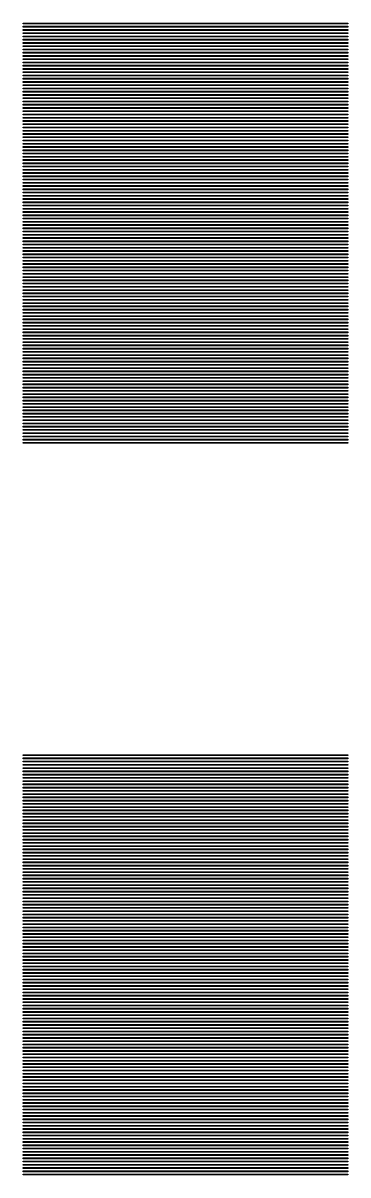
# Model space of a CAD drawing. Extents: x -21 to 129, y -39 to 111.
# Drawn here: x 25 to 29, y 1.92 to 16.09 of the extents above; entities that cross this region are included whole.
import ezdxf

# ---------------------------------------------------------------- set-up
doc = ezdxf.new("R2010")
doc.units = 0

msp = doc.modelspace()

# ---------------------------------------------------------------- linework, layer by layer
for p, q in [((25, 16.075), (25, 16.085)), ((25, 16.085), (29, 16.085)), ((29, 16.075), (25, 16.075)), ((25, 16.035), (25, 16.045)), ((25, 16.045), (29, 16.045)), ((29, 16.035), (25, 16.035)), ((29, 16.085), (29, 16.075)), ((29, 16.045), (29, 16.035)), ((25, 15.995), (25, 16.005)), ((25, 16.005), (29, 16.005)), ((29, 15.995), (25, 15.995)), ((25, 15.955), (25, 15.965)), ((25, 15.965), (29, 15.965)), ((29, 15.955), (25, 15.955)), ((25, 15.915), (25, 15.925)), ((25, 15.925), (29, 15.925)), ((29, 15.915), (25, 15.915)), ((25, 15.875), (25, 15.885)), ((25, 15.885), (29, 15.885)), ((29, 15.875), (25, 15.875)), ((29, 16.005), (29, 15.995)), ((29, 15.965), (29, 15.955)), ((29, 15.925), (29, 15.915)), ((29, 15.885), (29, 15.875)), ((25, 15.835), (25, 15.845)), ((25, 15.845), (29, 15.845)), ((29, 15.835), (25, 15.835)), ((25, 15.795), (25, 15.805)), ((25, 15.805), (29, 15.805)), ((29, 15.795), (25, 15.795)), ((25, 15.755), (25, 15.765)), ((25, 15.765), (29, 15.765)), ((29, 15.755), (25, 15.755)), ((29, 15.845), (29, 15.835)), ((29, 15.805), (29, 15.795)), ((29, 15.765), (29, 15.755)), ((25, 15.715), (25, 15.725)), ((25, 15.725), (29, 15.725)), ((29, 15.715), (25, 15.715)), ((25, 15.675), (25, 15.685)), ((25, 15.685), (29, 15.685)), ((29, 15.675), (25, 15.675)), ((25, 15.635), (25, 15.645)), ((25, 15.645), (29, 15.645)), ((29, 15.635), (25, 15.635)), ((25, 15.595), (25, 15.605)), ((25, 15.605), (29, 15.605)), ((29, 15.595), (25, 15.595)), ((29, 15.725), (29, 15.715)), ((29, 15.685), (29, 15.675)), ((29, 15.645), (29, 15.635)), ((29, 15.605), (29, 15.595)), ((25, 15.555), (25, 15.565)), ((25, 15.565), (29, 15.565)), ((29, 15.555), (25, 15.555)), ((25, 15.515), (25, 15.525)), ((25, 15.525), (29, 15.525)), ((29, 15.515), (25, 15.515)), ((25, 15.475), (25, 15.485)), ((25, 15.485), (29, 15.485)), ((29, 15.475), (25, 15.475)), ((29, 15.565), (29, 15.555)), ((29, 15.525), (29, 15.515)), ((29, 15.485), (29, 15.475)), ((25, 15.435), (25, 15.445)), ((25, 15.445), (29, 15.445)), ((29, 15.435), (25, 15.435)), ((25, 15.395), (25, 15.405)), ((25, 15.405), (29, 15.405)), ((29, 15.395), (25, 15.395)), ((25, 15.355), (25, 15.365)), ((25, 15.365), (29, 15.365)), ((29, 15.355), (25, 15.355)), ((25, 15.315), (25, 15.325)), ((25, 15.325), (29, 15.325)), ((29, 15.315), (25, 15.315)), ((29, 15.445), (29, 15.435)), ((29, 15.405), (29, 15.395)), ((29, 15.365), (29, 15.355)), ((29, 15.325), (29, 15.315)), ((25, 15.275), (25, 15.285)), ((25, 15.285), (29, 15.285)), ((29, 15.275), (25, 15.275)), ((25, 15.235), (25, 15.245)), ((25, 15.245), (29, 15.245)), ((29, 15.235), (25, 15.235)), ((25, 15.195), (25, 15.205)), ((25, 15.205), (29, 15.205)), ((29, 15.195), (25, 15.195)), ((25, 15.155), (25, 15.165)), ((25, 15.165), (29, 15.165)), ((29, 15.285), (29, 15.275)), ((29, 15.245), (29, 15.235)), ((29, 15.205), (29, 15.195)), ((29, 15.165), (29, 15.155)), ((29, 15.155), (25, 15.155)), ((25, 15.115), (25, 15.125)), ((25, 15.125), (29, 15.125)), ((29, 15.115), (25, 15.115)), ((25, 15.075), (25, 15.085)), ((25, 15.085), (29, 15.085)), ((29, 15.075), (25, 15.075)), ((25, 15.035), (25, 15.045)), ((25, 15.045), (29, 15.045)), ((29, 15.035), (25, 15.035)), ((29, 15.125), (29, 15.115)), ((29, 15.085), (29, 15.075)), ((29, 15.045), (29, 15.035)), ((25, 14.995), (25, 15.005)), ((25, 15.005), (29, 15.005)), ((29, 14.995), (25, 14.995)), ((25, 14.955), (25, 14.965)), ((25, 14.965), (29, 14.965)), ((29, 14.955), (25, 14.955)), ((25, 14.915), (25, 14.925)), ((25, 14.925), (29, 14.925)), ((29, 14.915), (25, 14.915)), ((25, 14.875), (25, 14.885)), ((25, 14.885), (29, 14.885)), ((29, 15.005), (29, 14.995)), ((29, 14.965), (29, 14.955)), ((29, 14.925), (29, 14.915)), ((29, 14.885), (29, 14.875)), ((29, 14.875), (25, 14.875)), ((25, 14.835), (25, 14.845)), ((25, 14.845), (29, 14.845)), ((29, 14.835), (25, 14.835)), ((25, 14.795), (25, 14.805)), ((25, 14.805), (29, 14.805)), ((29, 14.795), (25, 14.795)), ((25, 14.755), (25, 14.765)), ((25, 14.765), (29, 14.765)), ((29, 14.755), (25, 14.755)), ((29, 14.845), (29, 14.835)), ((29, 14.805), (29, 14.795)), ((29, 14.765), (29, 14.755)), ((25, 14.715), (25, 14.725)), ((25, 14.725), (29, 14.725)), ((29, 14.715), (25, 14.715)), ((25, 14.675), (25, 14.685)), ((25, 14.685), (29, 14.685)), ((29, 14.675), (25, 14.675)), ((25, 14.635), (25, 14.645)), ((25, 14.645), (29, 14.645)), ((29, 14.635), (25, 14.635)), ((25, 14.595), (25, 14.605)), ((25, 14.605), (29, 14.605)), ((29, 14.725), (29, 14.715)), ((29, 14.685), (29, 14.675)), ((29, 14.645), (29, 14.635)), ((29, 14.605), (29, 14.595)), ((29, 14.595), (25, 14.595)), ((25, 14.555), (25, 14.565)), ((25, 14.565), (29, 14.565)), ((29, 14.555), (25, 14.555)), ((25, 14.515), (25, 14.525)), ((25, 14.525), (29, 14.525)), ((29, 14.515), (25, 14.515)), ((25, 14.475), (25, 14.485)), ((25, 14.485), (29, 14.485)), ((29, 14.475), (25, 14.475)), ((29, 14.565), (29, 14.555)), ((29, 14.525), (29, 14.515)), ((29, 14.485), (29, 14.475)), ((25, 14.435), (25, 14.445)), ((25, 14.445), (29, 14.445)), ((29, 14.435), (25, 14.435)), ((25, 14.395), (25, 14.405)), ((25, 14.405), (29, 14.405)), ((29, 14.395), (25, 14.395)), ((25, 14.355), (25, 14.365)), ((25, 14.365), (29, 14.365)), ((29, 14.355), (25, 14.355)), ((25, 14.315), (25, 14.325)), ((25, 14.325), (29, 14.325)), ((29, 14.315), (25, 14.315)), ((29, 14.445), (29, 14.435)), ((29, 14.405), (29, 14.395)), ((29, 14.365), (29, 14.355)), ((29, 14.325), (29, 14.315)), ((25, 14.275), (25, 14.285)), ((25, 14.285), (29, 14.285)), ((29, 14.275), (25, 14.275)), ((25, 14.235), (25, 14.245)), ((25, 14.245), (29, 14.245)), ((29, 14.235), (25, 14.235)), ((25, 14.195), (25, 14.205)), ((25, 14.205), (29, 14.205)), ((29, 14.195), (25, 14.195)), ((29, 14.285), (29, 14.275)), ((29, 14.245), (29, 14.235)), ((29, 14.205), (29, 14.195)), ((25, 14.155), (25, 14.165)), ((25, 14.165), (29, 14.165)), ((29, 14.155), (25, 14.155)), ((25, 14.115), (25, 14.125)), ((25, 14.125), (29, 14.125)), ((29, 14.115), (25, 14.115)), ((25, 14.075), (25, 14.085)), ((25, 14.085), (29, 14.085)), ((29, 14.075), (25, 14.075)), ((25, 14.035), (25, 14.045)), ((25, 14.045), (29, 14.045)), ((29, 14.035), (25, 14.035)), ((29, 14.165), (29, 14.155)), ((29, 14.125), (29, 14.115)), ((29, 14.085), (29, 14.075)), ((29, 14.045), (29, 14.035)), ((25, 13.995), (25, 14.005)), ((25, 14.005), (29, 14.005)), ((29, 13.995), (25, 13.995)), ((25, 13.955), (25, 13.965)), ((25, 13.965), (29, 13.965)), ((29, 13.955), (25, 13.955)), ((25, 13.915), (25, 13.925)), ((25, 13.925), (29, 13.925)), ((29, 13.915), (25, 13.915)), ((29, 14.005), (29, 13.995)), ((29, 13.965), (29, 13.955)), ((29, 13.925), (29, 13.915)), ((25, 13.875), (25, 13.885)), ((25, 13.885), (29, 13.885)), ((29, 13.875), (25, 13.875)), ((25, 13.835), (25, 13.845)), ((25, 13.845), (29, 13.845)), ((29, 13.835), (25, 13.835)), ((25, 13.795), (25, 13.805)), ((25, 13.805), (29, 13.805)), ((29, 13.795), (25, 13.795)), ((25, 13.755), (25, 13.765)), ((25, 13.765), (29, 13.765)), ((29, 13.755), (25, 13.755)), ((29, 13.885), (29, 13.875)), ((29, 13.845), (29, 13.835)), ((29, 13.805), (29, 13.795)), ((29, 13.765), (29, 13.755)), ((25, 13.715), (25, 13.725)), ((25, 13.725), (29, 13.725)), ((29, 13.715), (25, 13.715)), ((25, 13.675), (25, 13.685)), ((25, 13.685), (29, 13.685)), ((29, 13.675), (25, 13.675)), ((25, 13.635), (25, 13.645)), ((25, 13.645), (29, 13.645)), ((29, 13.635), (25, 13.635)), ((25, 13.595), (25, 13.605)), ((25, 13.605), (29, 13.605)), ((29, 13.725), (29, 13.715)), ((29, 13.685), (29, 13.675)), ((29, 13.645), (29, 13.635)), ((29, 13.605), (29, 13.595)), ((29, 13.595), (25, 13.595)), ((25, 13.555), (25, 13.565)), ((25, 13.565), (29, 13.565)), ((29, 13.555), (25, 13.555)), ((25, 13.515), (25, 13.525)), ((25, 13.525), (29, 13.525)), ((29, 13.515), (25, 13.515)), ((25, 13.475), (25, 13.485)), ((25, 13.485), (29, 13.485)), ((29, 13.475), (25, 13.475)), ((29, 13.565), (29, 13.555)), ((29, 13.525), (29, 13.515)), ((29, 13.485), (29, 13.475)), ((25, 13.435), (25, 13.445)), ((25, 13.445), (29, 13.445)), ((29, 13.435), (25, 13.435)), ((25, 13.395), (25, 13.405)), ((25, 13.405), (29, 13.405)), ((29, 13.395), (25, 13.395)), ((25, 13.355), (25, 13.365)), ((25, 13.365), (29, 13.365)), ((29, 13.355), (25, 13.355)), ((25, 13.315), (25, 13.325)), ((25, 13.325), (29, 13.325)), ((29, 13.445), (29, 13.435)), ((29, 13.405), (29, 13.395)), ((29, 13.365), (29, 13.355)), ((29, 13.325), (29, 13.315)), ((29, 13.315), (25, 13.315)), ((25, 13.275), (25, 13.285)), ((25, 13.285), (29, 13.285)), ((29, 13.275), (25, 13.275)), ((25, 13.235), (25, 13.245)), ((25, 13.245), (29, 13.245)), ((29, 13.235), (25, 13.235)), ((25, 13.195), (25, 13.205)), ((25, 13.205), (29, 13.205)), ((29, 13.195), (25, 13.195)), ((29, 13.285), (29, 13.275)), ((29, 13.245), (29, 13.235)), ((29, 13.205), (29, 13.195)), ((25, 13.155), (25, 13.165)), ((25, 13.165), (29, 13.165)), ((29, 13.155), (25, 13.155)), ((25, 13.115), (25, 13.125)), ((25, 13.125), (29, 13.125)), ((29, 13.115), (25, 13.115)), ((25, 13.075), (25, 13.085)), ((25, 13.085), (29, 13.085)), ((29, 13.075), (25, 13.075)), ((25, 13.035), (25, 13.045)), ((25, 13.045), (29, 13.045)), ((29, 13.165), (29, 13.155)), ((29, 13.125), (29, 13.115)), ((29, 13.085), (29, 13.075)), ((29, 13.045), (29, 13.035)), ((29, 13.035), (25, 13.035)), ((25, 12.995), (25, 13.005)), ((25, 13.005), (29, 13.005)), ((29, 12.995), (25, 12.995)), ((25, 12.955), (25, 12.965)), ((25, 12.965), (29, 12.965)), ((29, 12.955), (25, 12.955)), ((25, 12.915), (25, 12.925)), ((25, 12.925), (29, 12.925)), ((29, 12.915), (25, 12.915)), ((29, 13.005), (29, 12.995)), ((29, 12.965), (29, 12.955)), ((29, 12.925), (29, 12.915)), ((25, 12.875), (25, 12.885)), ((25, 12.885), (29, 12.885)), ((29, 12.875), (25, 12.875)), ((25, 12.835), (25, 12.845)), ((25, 12.845), (29, 12.845)), ((29, 12.835), (25, 12.835)), ((25, 12.795), (25, 12.805)), ((25, 12.805), (29, 12.805)), ((29, 12.795), (25, 12.795)), ((25, 12.755), (25, 12.765)), ((25, 12.765), (29, 12.765)), ((29, 12.755), (25, 12.755)), ((29, 12.885), (29, 12.875)), ((29, 12.845), (29, 12.835)), ((29, 12.805), (29, 12.795)), ((29, 12.765), (29, 12.755)), ((25, 12.715), (25, 12.725)), ((25, 12.725), (29, 12.725)), ((29, 12.715), (25, 12.715)), ((25, 12.675), (25, 12.685)), ((25, 12.685), (29, 12.685)), ((29, 12.675), (25, 12.675)), ((25, 12.635), (25, 12.645)), ((25, 12.645), (29, 12.645)), ((29, 12.635), (25, 12.635)), ((29, 12.725), (29, 12.715)), ((29, 12.685), (29, 12.675)), ((29, 12.645), (29, 12.635)), ((25, 12.595), (25, 12.605)), ((25, 12.605), (29, 12.605)), ((29, 12.595), (25, 12.595)), ((25, 12.555), (25, 12.565)), ((25, 12.565), (29, 12.565)), ((29, 12.555), (25, 12.555)), ((25, 12.515), (25, 12.525)), ((25, 12.525), (29, 12.525)), ((29, 12.515), (25, 12.515)), ((25, 12.475), (25, 12.485)), ((25, 12.485), (29, 12.485)), ((29, 12.475), (25, 12.475)), ((29, 12.605), (29, 12.595)), ((29, 12.565), (29, 12.555)), ((29, 12.525), (29, 12.515)), ((29, 12.485), (29, 12.475)), ((25, 12.435), (25, 12.445)), ((25, 12.445), (29, 12.445)), ((29, 12.435), (25, 12.435)), ((25, 12.395), (25, 12.405)), ((25, 12.405), (29, 12.405)), ((29, 12.395), (25, 12.395)), ((25, 12.355), (25, 12.365)), ((25, 12.365), (29, 12.365)), ((29, 12.355), (25, 12.355)), ((29, 12.445), (29, 12.435)), ((29, 12.405), (29, 12.395)), ((29, 12.365), (29, 12.355)), ((25, 12.315), (25, 12.325)), ((25, 12.325), (29, 12.325)), ((29, 12.315), (25, 12.315)), ((25, 12.275), (25, 12.285)), ((25, 12.285), (29, 12.285)), ((29, 12.275), (25, 12.275)), ((25, 12.235), (25, 12.245)), ((25, 12.245), (29, 12.245)), ((29, 12.235), (25, 12.235)), ((25, 12.195), (25, 12.205)), ((25, 12.205), (29, 12.205)), ((29, 12.195), (25, 12.195)), ((29, 12.325), (29, 12.315)), ((29, 12.285), (29, 12.275)), ((29, 12.245), (29, 12.235)), ((29, 12.205), (29, 12.195)), ((25, 12.155), (25, 12.165)), ((25, 12.165), (29, 12.165)), ((29, 12.155), (25, 12.155)), ((25, 12.115), (25, 12.125)), ((25, 12.125), (29, 12.125)), ((29, 12.115), (25, 12.115)), ((25, 12.075), (25, 12.085)), ((25, 12.085), (29, 12.085)), ((29, 12.075), (25, 12.075)), ((25, 12.035), (25, 12.045)), ((25, 12.045), (29, 12.045)), ((29, 12.165), (29, 12.155)), ((29, 12.125), (29, 12.115)), ((29, 12.085), (29, 12.075)), ((29, 12.045), (29, 12.035)), ((29, 12.035), (25, 12.035)), ((25, 11.995), (25, 12.005)), ((25, 12.005), (29, 12.005)), ((29, 11.995), (25, 11.995)), ((25, 11.955), (25, 11.965)), ((25, 11.965), (29, 11.965)), ((29, 11.955), (25, 11.955)), ((25, 11.915), (25, 11.925)), ((25, 11.925), (29, 11.925)), ((29, 11.915), (25, 11.915)), ((29, 12.005), (29, 11.995)), ((29, 11.965), (29, 11.955)), ((29, 11.925), (29, 11.915)), ((25, 11.875), (25, 11.885)), ((25, 11.885), (29, 11.885)), ((29, 11.875), (25, 11.875)), ((25, 11.835), (25, 11.845)), ((25, 11.845), (29, 11.845)), ((29, 11.835), (25, 11.835)), ((25, 11.795), (25, 11.805)), ((25, 11.805), (29, 11.805)), ((29, 11.795), (25, 11.795)), ((25, 11.755), (25, 11.765)), ((25, 11.765), (29, 11.765)), ((29, 11.885), (29, 11.875)), ((29, 11.845), (29, 11.835)), ((29, 11.805), (29, 11.795)), ((29, 11.765), (29, 11.755)), ((29, 11.755), (25, 11.755)), ((25, 11.715), (25, 11.725)), ((25, 11.725), (29, 11.725)), ((29, 11.715), (25, 11.715)), ((25, 11.675), (25, 11.685)), ((25, 11.685), (29, 11.685)), ((29, 11.675), (25, 11.675)), ((25, 11.635), (25, 11.645)), ((25, 11.645), (29, 11.645)), ((29, 11.635), (25, 11.635)), ((29, 11.725), (29, 11.715)), ((29, 11.685), (29, 11.675)), ((29, 11.645), (29, 11.635)), ((25, 11.595), (25, 11.605)), ((25, 11.605), (29, 11.605)), ((29, 11.595), (25, 11.595)), ((25, 11.555), (25, 11.565)), ((25, 11.565), (29, 11.565)), ((29, 11.555), (25, 11.555)), ((25, 11.515), (25, 11.525)), ((25, 11.525), (29, 11.525)), ((29, 11.515), (25, 11.515)), ((25, 11.475), (25, 11.485)), ((25, 11.485), (29, 11.485)), ((29, 11.605), (29, 11.595)), ((29, 11.565), (29, 11.555)), ((29, 11.525), (29, 11.515)), ((29, 11.485), (29, 11.475)), ((29, 11.475), (25, 11.475)), ((25, 11.435), (25, 11.445)), ((25, 11.445), (29, 11.445)), ((29, 11.435), (25, 11.435)), ((25, 11.395), (25, 11.405)), ((25, 11.405), (29, 11.405)), ((29, 11.395), (25, 11.395)), ((25, 11.355), (25, 11.365)), ((25, 11.365), (29, 11.365)), ((29, 11.355), (25, 11.355)), ((29, 11.445), (29, 11.435)), ((29, 11.405), (29, 11.395)), ((29, 11.365), (29, 11.355)), ((25, 11.315), (25, 11.325)), ((25, 11.325), (29, 11.325)), ((29, 11.315), (25, 11.315)), ((25, 11.275), (25, 11.285)), ((25, 11.285), (29, 11.285)), ((29, 11.275), (25, 11.275)), ((25, 11.235), (25, 11.245)), ((25, 11.245), (29, 11.245)), ((29, 11.235), (25, 11.235)), ((25, 11.195), (25, 11.205)), ((25, 11.205), (29, 11.205)), ((29, 11.195), (25, 11.195)), ((29, 11.325), (29, 11.315)), ((29, 11.285), (29, 11.275)), ((29, 11.245), (29, 11.235)), ((29, 11.205), (29, 11.195)), ((25, 11.155), (25, 11.165)), ((25, 11.165), (29, 11.165)), ((29, 11.155), (25, 11.155)), ((25, 11.115), (25, 11.125)), ((25, 11.125), (29, 11.125)), ((29, 11.115), (25, 11.115)), ((25, 11.075), (25, 11.085)), ((25, 11.085), (29, 11.085)), ((29, 11.075), (25, 11.075)), ((29, 11.165), (29, 11.155)), ((29, 11.125), (29, 11.115)), ((29, 11.085), (29, 11.075)), ((25, 11.035), (25, 11.045)), ((25, 11.045), (29, 11.045)), ((29, 11.035), (25, 11.035)), ((25, 10.995), (25, 11.005)), ((25, 11.005), (29, 11.005)), ((29, 10.995), (25, 10.995)), ((25, 10.955), (25, 10.965)), ((25, 10.965), (29, 10.965)), ((29, 10.955), (25, 10.955)), ((25, 10.915), (25, 10.925)), ((25, 10.925), (29, 10.925)), ((29, 10.915), (25, 10.915)), ((29, 11.045), (29, 11.035)), ((29, 11.005), (29, 10.995)), ((29, 10.965), (29, 10.955)), ((29, 10.925), (29, 10.915)), ((25, 7.075), (25, 7.08499)), ((25, 7.08499), (29, 7.08499)), ((29, 7.075), (25, 7.075)), ((25, 7.03499), (25, 7.045)), ((25, 7.045), (29, 7.045)), ((29, 7.03499), (25, 7.03499)), ((25, 6.995), (25, 7.00499)), ((25, 7.00499), (29, 7.00499)), ((29, 6.995), (25, 6.995)), ((25, 6.95499), (25, 6.965)), ((25, 6.965), (29, 6.965)), ((29, 6.95499), (25, 6.95499)), ((29, 7.08499), (29, 7.075)), ((29, 7.045), (29, 7.03499)), ((29, 7.00499), (29, 6.995)), ((29, 6.965), (29, 6.95499)), ((25, 6.91499), (25, 6.92499)), ((25, 6.92499), (29, 6.92499)), ((29, 6.91499), (25, 6.91499)), ((25, 6.875), (25, 6.88499)), ((25, 6.88499), (29, 6.88499)), ((29, 6.875), (25, 6.875)), ((25, 6.83499), (25, 6.84499)), ((25, 6.84499), (29, 6.84499)), ((29, 6.83499), (25, 6.83499)), ((25, 6.795), (25, 6.80499)), ((25, 6.80499), (29, 6.80499)), ((29, 6.92499), (29, 6.91499)), ((29, 6.88499), (29, 6.875)), ((29, 6.84499), (29, 6.83499)), ((29, 6.80499), (29, 6.795)), ((29, 6.795), (25, 6.795)), ((25, 6.75499), (25, 6.765)), ((25, 6.765), (29, 6.765)), ((29, 6.75499), (25, 6.75499)), ((25, 6.715), (25, 6.72499)), ((25, 6.72499), (29, 6.72499)), ((29, 6.715), (25, 6.715)), ((25, 6.67499), (25, 6.685)), ((25, 6.685), (29, 6.685)), ((29, 6.67499), (25, 6.67499)), ((29, 6.765), (29, 6.75499)), ((29, 6.72499), (29, 6.715)), ((29, 6.685), (29, 6.67499)), ((25, 6.63499), (25, 6.64499)), ((25, 6.64499), (29, 6.64499)), ((29, 6.63499), (25, 6.63499)), ((25, 6.59499), (25, 6.605)), ((25, 6.605), (29, 6.605)), ((29, 6.59499), (25, 6.59499)), ((25, 6.55499), (25, 6.56499)), ((25, 6.56499), (29, 6.56499)), ((29, 6.55499), (25, 6.55499)), ((25, 6.515), (25, 6.52499)), ((25, 6.52499), (29, 6.52499)), ((29, 6.64499), (29, 6.63499)), ((29, 6.605), (29, 6.59499)), ((29, 6.56499), (29, 6.55499)), ((29, 6.52499), (29, 6.515)), ((29, 6.515), (25, 6.515)), ((25, 6.47499), (25, 6.48499)), ((25, 6.48499), (29, 6.48499)), ((29, 6.47499), (25, 6.47499)), ((25, 6.435), (25, 6.44499)), ((25, 6.44499), (29, 6.44499)), ((29, 6.435), (25, 6.435)), ((25, 6.39499), (25, 6.405)), ((25, 6.405), (29, 6.405)), ((29, 6.39499), (25, 6.39499)), ((29, 6.48499), (29, 6.47499)), ((29, 6.44499), (29, 6.435)), ((29, 6.405), (29, 6.39499)), ((25, 6.355), (25, 6.36499)), ((25, 6.36499), (29, 6.36499)), ((29, 6.355), (25, 6.355)), ((25, 6.31499), (25, 6.325)), ((25, 6.325), (29, 6.325)), ((29, 6.31499), (25, 6.31499)), ((25, 6.27499), (25, 6.28499)), ((25, 6.28499), (29, 6.28499)), ((29, 6.27499), (25, 6.27499)), ((25, 6.23499), (25, 6.245)), ((25, 6.245), (29, 6.245)), ((29, 6.23499), (25, 6.23499)), ((29, 6.36499), (29, 6.355)), ((29, 6.325), (29, 6.31499)), ((29, 6.28499), (29, 6.27499)), ((29, 6.245), (29, 6.23499)), ((25, 6.19499), (25, 6.20499)), ((25, 6.20499), (29, 6.20499)), ((29, 6.19499), (25, 6.19499)), ((25, 6.155), (25, 6.16499)), ((25, 6.16499), (29, 6.16499)), ((29, 6.155), (25, 6.155)), ((25, 6.11499), (25, 6.125)), ((25, 6.125), (29, 6.125)), ((29, 6.11499), (25, 6.11499)), ((29, 6.20499), (29, 6.19499)), ((29, 6.16499), (29, 6.155)), ((29, 6.125), (29, 6.11499)), ((25, 6.075), (25, 6.08499)), ((25, 6.08499), (29, 6.08499)), ((29, 6.075), (25, 6.075)), ((25, 6.03499), (25, 6.045)), ((25, 6.045), (29, 6.045)), ((29, 6.03499), (25, 6.03499)), ((25, 5.995), (25, 6.00499)), ((25, 6.00499), (29, 6.00499)), ((29, 5.995), (25, 5.995)), ((25, 5.95499), (25, 5.965)), ((25, 5.965), (29, 5.965)), ((29, 5.95499), (25, 5.95499)), ((29, 6.08499), (29, 6.075)), ((29, 6.045), (29, 6.03499)), ((29, 6.00499), (29, 5.995)), ((29, 5.965), (29, 5.95499)), ((25, 5.91499), (25, 5.92499)), ((25, 5.92499), (29, 5.92499)), ((29, 5.91499), (25, 5.91499)), ((25, 5.875), (25, 5.88499)), ((25, 5.88499), (29, 5.88499)), ((29, 5.875), (25, 5.875)), ((25, 5.83499), (25, 5.84499)), ((25, 5.84499), (29, 5.84499)), ((29, 5.83499), (25, 5.83499)), ((29, 5.92499), (29, 5.91499)), ((29, 5.88499), (29, 5.875)), ((29, 5.84499), (29, 5.83499)), ((25, 5.795), (25, 5.80499)), ((25, 5.80499), (29, 5.80499)), ((29, 5.795), (25, 5.795)), ((25, 5.75499), (25, 5.765)), ((25, 5.765), (29, 5.765)), ((29, 5.75499), (25, 5.75499)), ((25, 5.715), (25, 5.72499)), ((25, 5.72499), (29, 5.72499)), ((29, 5.715), (25, 5.715)), ((25, 5.67499), (25, 5.685)), ((25, 5.685), (29, 5.685)), ((29, 5.67499), (25, 5.67499)), ((29, 5.80499), (29, 5.795)), ((29, 5.765), (29, 5.75499)), ((29, 5.72499), (29, 5.715)), ((29, 5.685), (29, 5.67499)), ((25, 5.63499), (25, 5.64499)), ((25, 5.64499), (29, 5.64499)), ((29, 5.63499), (25, 5.63499)), ((25, 5.59499), (25, 5.605)), ((25, 5.605), (29, 5.605)), ((29, 5.59499), (25, 5.59499)), ((25, 5.55499), (25, 5.56499)), ((25, 5.56499), (29, 5.56499)), ((29, 5.55499), (25, 5.55499)), ((29, 5.64499), (29, 5.63499)), ((29, 5.605), (29, 5.59499)), ((29, 5.56499), (29, 5.55499)), ((25, 5.515), (25, 5.52499)), ((25, 5.52499), (29, 5.52499)), ((29, 5.515), (25, 5.515)), ((25, 5.47499), (25, 5.48499)), ((25, 5.48499), (29, 5.48499)), ((29, 5.47499), (25, 5.47499)), ((25, 5.435), (25, 5.44499)), ((25, 5.44499), (29, 5.44499)), ((29, 5.435), (25, 5.435)), ((25, 5.39499), (25, 5.405)), ((25, 5.405), (29, 5.405)), ((29, 5.39499), (25, 5.39499)), ((29, 5.52499), (29, 5.515)), ((29, 5.48499), (29, 5.47499)), ((29, 5.44499), (29, 5.435)), ((29, 5.405), (29, 5.39499)), ((25, 5.355), (25, 5.36499)), ((25, 5.36499), (29, 5.36499)), ((29, 5.355), (25, 5.355)), ((25, 5.31499), (25, 5.325)), ((25, 5.325), (29, 5.325)), ((29, 5.31499), (25, 5.31499)), ((25, 5.27499), (25, 5.28499)), ((25, 5.28499), (29, 5.28499)), ((29, 5.27499), (25, 5.27499)), ((25, 5.23499), (25, 5.245)), ((25, 5.245), (29, 5.245)), ((29, 5.36499), (29, 5.355)), ((29, 5.325), (29, 5.31499)), ((29, 5.28499), (29, 5.27499)), ((29, 5.245), (29, 5.23499)), ((29, 5.23499), (25, 5.23499)), ((25, 5.19499), (25, 5.20499)), ((25, 5.20499), (29, 5.20499)), ((29, 5.19499), (25, 5.19499)), ((25, 5.155), (25, 5.16499)), ((25, 5.16499), (29, 5.16499)), ((29, 5.155), (25, 5.155)), ((25, 5.11499), (25, 5.125)), ((25, 5.125), (29, 5.125)), ((29, 5.11499), (25, 5.11499)), ((29, 5.20499), (29, 5.19499)), ((29, 5.16499), (29, 5.155)), ((29, 5.125), (29, 5.11499)), ((25, 5.075), (25, 5.08499)), ((25, 5.08499), (29, 5.08499)), ((29, 5.075), (25, 5.075)), ((25, 5.03499), (25, 5.045)), ((25, 5.045), (29, 5.045)), ((29, 5.03499), (25, 5.03499)), ((25, 4.995), (25, 5.00499)), ((25, 5.00499), (29, 5.00499)), ((29, 4.995), (25, 4.995)), ((25, 4.95499), (25, 4.965)), ((25, 4.965), (29, 4.965)), ((29, 5.08499), (29, 5.075)), ((29, 5.045), (29, 5.03499)), ((29, 5.00499), (29, 4.995)), ((29, 4.965), (29, 4.95499)), ((29, 4.95499), (25, 4.95499)), ((25, 4.91499), (25, 4.92499)), ((25, 4.92499), (29, 4.92499)), ((29, 4.91499), (25, 4.91499)), ((25, 4.875), (25, 4.88499)), ((25, 4.88499), (29, 4.88499)), ((29, 4.875), (25, 4.875)), ((25, 4.83499), (25, 4.84499)), ((25, 4.84499), (29, 4.84499)), ((29, 4.83499), (25, 4.83499)), ((29, 4.92499), (29, 4.91499)), ((29, 4.88499), (29, 4.875)), ((29, 4.84499), (29, 4.83499)), ((25, 4.795), (25, 4.80499)), ((25, 4.80499), (29, 4.80499)), ((29, 4.795), (25, 4.795)), ((25, 4.75499), (25, 4.765)), ((25, 4.765), (29, 4.765)), ((29, 4.75499), (25, 4.75499)), ((25, 4.715), (25, 4.72499)), ((25, 4.72499), (29, 4.72499)), ((29, 4.715), (25, 4.715)), ((25, 4.67499), (25, 4.685)), ((25, 4.685), (29, 4.685)), ((29, 4.80499), (29, 4.795)), ((29, 4.765), (29, 4.75499)), ((29, 4.72499), (29, 4.715)), ((29, 4.685), (29, 4.67499)), ((29, 4.67499), (25, 4.67499)), ((25, 4.63499), (25, 4.64499)), ((25, 4.64499), (29, 4.64499)), ((29, 4.63499), (25, 4.63499)), ((25, 4.59499), (25, 4.605)), ((25, 4.605), (29, 4.605)), ((29, 4.59499), (25, 4.59499)), ((25, 4.55499), (25, 4.56499)), ((25, 4.56499), (29, 4.56499)), ((29, 4.55499), (25, 4.55499)), ((29, 4.64499), (29, 4.63499)), ((29, 4.605), (29, 4.59499)), ((29, 4.56499), (29, 4.55499)), ((25, 4.515), (25, 4.52499)), ((25, 4.52499), (29, 4.52499)), ((29, 4.515), (25, 4.515)), ((25, 4.47501), (25, 4.485)), ((25, 4.485), (29, 4.485)), ((29, 4.47501), (25, 4.47501)), ((25, 4.43501), (25, 4.44501)), ((25, 4.44501), (29, 4.44501)), ((29, 4.43501), (25, 4.43501)), ((25, 4.395), (25, 4.40501)), ((25, 4.40501), (29, 4.40501)), ((29, 4.395), (25, 4.395)), ((29, 4.52499), (29, 4.515)), ((29, 4.485), (29, 4.47501)), ((29, 4.44501), (29, 4.43501)), ((29, 4.40501), (29, 4.395)), ((25, 4.35501), (25, 4.36501)), ((25, 4.36501), (29, 4.36501)), ((29, 4.35501), (25, 4.35501)), ((25, 4.315), (25, 4.32501)), ((25, 4.32501), (29, 4.32501)), ((29, 4.315), (25, 4.315)), ((25, 4.27501), (25, 4.285)), ((25, 4.285), (29, 4.285)), ((29, 4.27501), (25, 4.27501)), ((29, 4.36501), (29, 4.35501)), ((29, 4.32501), (29, 4.315)), ((29, 4.285), (29, 4.27501)), ((25, 4.235), (25, 4.24501)), ((25, 4.24501), (29, 4.24501)), ((29, 4.235), (25, 4.235)), ((25, 4.19501), (25, 4.205)), ((25, 4.205), (29, 4.205)), ((29, 4.19501), (25, 4.19501)), ((25, 4.15501), (25, 4.16501)), ((25, 4.16501), (29, 4.16501)), ((29, 4.15501), (25, 4.15501)), ((25, 4.11501), (25, 4.125)), ((25, 4.125), (29, 4.125)), ((29, 4.11501), (25, 4.11501)), ((29, 4.24501), (29, 4.235)), ((29, 4.205), (29, 4.19501)), ((29, 4.16501), (29, 4.15501)), ((29, 4.125), (29, 4.11501)), ((25, 4.07501), (25, 4.08501)), ((25, 4.08501), (29, 4.08501)), ((29, 4.07501), (25, 4.07501)), ((25, 4.035), (25, 4.04501)), ((25, 4.04501), (29, 4.04501)), ((29, 4.035), (25, 4.035)), ((25, 3.99501), (25, 4.005)), ((25, 4.005), (29, 4.005)), ((29, 3.99501), (25, 3.99501)), ((29, 4.08501), (29, 4.07501)), ((29, 4.04501), (29, 4.035)), ((29, 4.005), (29, 3.99501)), ((25, 3.955), (25, 3.96501)), ((25, 3.96501), (29, 3.96501)), ((29, 3.955), (25, 3.955)), ((25, 3.91501), (25, 3.925)), ((25, 3.925), (29, 3.925)), ((29, 3.91501), (25, 3.91501)), ((25, 3.875), (25, 3.88501)), ((25, 3.88501), (29, 3.88501)), ((29, 3.875), (25, 3.875)), ((25, 3.83501), (25, 3.845)), ((25, 3.845), (29, 3.845)), ((29, 3.83501), (25, 3.83501)), ((29, 3.96501), (29, 3.955)), ((29, 3.925), (29, 3.91501)), ((29, 3.88501), (29, 3.875)), ((29, 3.845), (29, 3.83501)), ((25, 3.79501), (25, 3.80501)), ((25, 3.80501), (29, 3.80501)), ((29, 3.79501), (25, 3.79501)), ((25, 3.755), (25, 3.76501)), ((25, 3.76501), (29, 3.76501)), ((29, 3.755), (25, 3.755)), ((25, 3.71501), (25, 3.72501)), ((25, 3.72501), (29, 3.72501)), ((29, 3.71501), (25, 3.71501)), ((25, 3.675), (25, 3.68501)), ((25, 3.68501), (29, 3.68501)), ((29, 3.80501), (29, 3.79501)), ((29, 3.76501), (29, 3.755)), ((29, 3.72501), (29, 3.71501)), ((29, 3.68501), (29, 3.675)), ((29, 3.675), (25, 3.675)), ((25, 3.63501), (25, 3.645)), ((25, 3.645), (29, 3.645)), ((29, 3.63501), (25, 3.63501)), ((25, 3.595), (25, 3.60501)), ((25, 3.60501), (29, 3.60501)), ((29, 3.595), (25, 3.595)), ((25, 3.55501), (25, 3.565)), ((25, 3.565), (29, 3.565)), ((29, 3.55501), (25, 3.55501)), ((29, 3.645), (29, 3.63501)), ((29, 3.60501), (29, 3.595)), ((29, 3.565), (29, 3.55501)), ((25, 3.51501), (25, 3.52501)), ((25, 3.52501), (29, 3.52501)), ((29, 3.51501), (25, 3.51501)), ((25, 3.47501), (25, 3.485)), ((25, 3.485), (29, 3.485)), ((29, 3.47501), (25, 3.47501)), ((25, 3.43501), (25, 3.44501)), ((25, 3.44501), (29, 3.44501)), ((29, 3.43501), (25, 3.43501)), ((25, 3.395), (25, 3.40501)), ((25, 3.40501), (29, 3.40501)), ((29, 3.52501), (29, 3.51501)), ((29, 3.485), (29, 3.47501)), ((29, 3.44501), (29, 3.43501)), ((29, 3.40501), (29, 3.395)), ((29, 3.395), (25, 3.395)), ((25, 3.35501), (25, 3.36501)), ((25, 3.36501), (29, 3.36501)), ((29, 3.35501), (25, 3.35501)), ((25, 3.315), (25, 3.32501)), ((25, 3.32501), (29, 3.32501)), ((29, 3.315), (25, 3.315)), ((25, 3.27501), (25, 3.285)), ((25, 3.285), (29, 3.285)), ((29, 3.27501), (25, 3.27501)), ((29, 3.36501), (29, 3.35501)), ((29, 3.32501), (29, 3.315)), ((29, 3.285), (29, 3.27501)), ((25, 3.235), (25, 3.24501)), ((25, 3.24501), (29, 3.24501)), ((29, 3.235), (25, 3.235)), ((25, 3.19501), (25, 3.205)), ((25, 3.205), (29, 3.205)), ((29, 3.19501), (25, 3.19501)), ((25, 3.15501), (25, 3.16501)), ((25, 3.16501), (29, 3.16501)), ((29, 3.15501), (25, 3.15501)), ((25, 3.11501), (25, 3.125)), ((25, 3.125), (29, 3.125)), ((29, 3.24501), (29, 3.235)), ((29, 3.205), (29, 3.19501)), ((29, 3.16501), (29, 3.15501)), ((29, 3.125), (29, 3.11501)), ((29, 3.11501), (25, 3.11501)), ((25, 3.07501), (25, 3.08501)), ((25, 3.08501), (29, 3.08501)), ((29, 3.07501), (25, 3.07501)), ((25, 3.035), (25, 3.04501)), ((25, 3.04501), (29, 3.04501)), ((29, 3.035), (25, 3.035)), ((25, 2.99501), (25, 3.005)), ((25, 3.005), (29, 3.005)), ((29, 2.99501), (25, 2.99501)), ((29, 3.08501), (29, 3.07501)), ((29, 3.04501), (29, 3.035)), ((29, 3.005), (29, 2.99501)), ((25, 2.955), (25, 2.96501)), ((25, 2.96501), (29, 2.96501)), ((29, 2.955), (25, 2.955)), ((25, 2.91501), (25, 2.925)), ((25, 2.925), (29, 2.925)), ((29, 2.91501), (25, 2.91501)), ((25, 2.875), (25, 2.88501)), ((25, 2.88501), (29, 2.88501)), ((29, 2.875), (25, 2.875)), ((25, 2.83501), (25, 2.845)), ((25, 2.845), (29, 2.845)), ((29, 2.83501), (25, 2.83501)), ((29, 2.96501), (29, 2.955)), ((29, 2.925), (29, 2.91501)), ((29, 2.88501), (29, 2.875)), ((29, 2.845), (29, 2.83501)), ((25, 2.79501), (25, 2.80501)), ((25, 2.80501), (29, 2.80501)), ((29, 2.79501), (25, 2.79501)), ((25, 2.755), (25, 2.76501)), ((25, 2.76501), (29, 2.76501)), ((29, 2.755), (25, 2.755)), ((25, 2.71501), (25, 2.72501)), ((25, 2.72501), (29, 2.72501)), ((29, 2.71501), (25, 2.71501)), ((29, 2.80501), (29, 2.79501)), ((29, 2.76501), (29, 2.755)), ((29, 2.72501), (29, 2.71501)), ((25, 2.675), (25, 2.68501)), ((25, 2.68501), (29, 2.68501)), ((29, 2.675), (25, 2.675)), ((25, 2.63501), (25, 2.645)), ((25, 2.645), (29, 2.645)), ((29, 2.63501), (25, 2.63501)), ((25, 2.595), (25, 2.60501)), ((25, 2.60501), (29, 2.60501)), ((29, 2.595), (25, 2.595)), ((25, 2.55501), (25, 2.565)), ((25, 2.565), (29, 2.565)), ((29, 2.55501), (25, 2.55501)), ((29, 2.68501), (29, 2.675)), ((29, 2.645), (29, 2.63501)), ((29, 2.60501), (29, 2.595)), ((29, 2.565), (29, 2.55501)), ((25, 2.51501), (25, 2.52501)), ((25, 2.52501), (29, 2.52501)), ((29, 2.51501), (25, 2.51501)), ((25, 2.47501), (25, 2.485)), ((25, 2.485), (29, 2.485)), ((29, 2.47501), (25, 2.47501)), ((25, 2.43501), (25, 2.44501)), ((25, 2.44501), (29, 2.44501)), ((29, 2.43501), (25, 2.43501)), ((29, 2.52501), (29, 2.51501)), ((29, 2.485), (29, 2.47501)), ((29, 2.44501), (29, 2.43501)), ((25, 2.395), (25, 2.40501)), ((25, 2.40501), (29, 2.40501)), ((29, 2.395), (25, 2.395)), ((25, 2.35501), (25, 2.36501)), ((25, 2.36501), (29, 2.36501)), ((29, 2.35501), (25, 2.35501)), ((25, 2.315), (25, 2.32501)), ((25, 2.32501), (29, 2.32501)), ((29, 2.315), (25, 2.315)), ((25, 2.27501), (25, 2.285)), ((25, 2.285), (29, 2.285)), ((29, 2.27501), (25, 2.27501)), ((29, 2.40501), (29, 2.395)), ((29, 2.36501), (29, 2.35501)), ((29, 2.32501), (29, 2.315)), ((29, 2.285), (29, 2.27501)), ((25, 2.235), (25, 2.24501)), ((25, 2.24501), (29, 2.24501)), ((29, 2.235), (25, 2.235)), ((25, 2.19501), (25, 2.205)), ((25, 2.205), (29, 2.205)), ((29, 2.19501), (25, 2.19501)), ((25, 2.15501), (25, 2.16501)), ((25, 2.16501), (29, 2.16501)), ((29, 2.15501), (25, 2.15501)), ((29, 2.24501), (29, 2.235)), ((29, 2.205), (29, 2.19501)), ((29, 2.16501), (29, 2.15501)), ((25, 2.11501), (25, 2.125)), ((25, 2.125), (29, 2.125)), ((29, 2.11501), (25, 2.11501)), ((25, 2.07501), (25, 2.08501)), ((25, 2.08501), (29, 2.08501)), ((29, 2.07501), (25, 2.07501)), ((25, 2.035), (25, 2.04501)), ((25, 2.04501), (29, 2.04501)), ((29, 2.035), (25, 2.035)), ((25, 1.99501), (25, 2.005)), ((25, 2.005), (29, 2.005)), ((29, 1.99501), (25, 1.99501)), ((29, 2.125), (29, 2.11501)), ((29, 2.08501), (29, 2.07501)), ((29, 2.04501), (29, 2.035)), ((29, 2.005), (29, 1.99501)), ((25, 1.955), (25, 1.96501)), ((25, 1.96501), (29, 1.96501)), ((29, 1.955), (25, 1.955)), ((25, 1.91501), (25, 1.925)), ((25, 1.925), (29, 1.925)), ((29, 1.91501), (25, 1.91501)), ((29, 1.96501), (29, 1.955)), ((29, 1.925), (29, 1.91501))]:
    msp.add_line(p, q)

doc.saveas('drawing.dxf')
